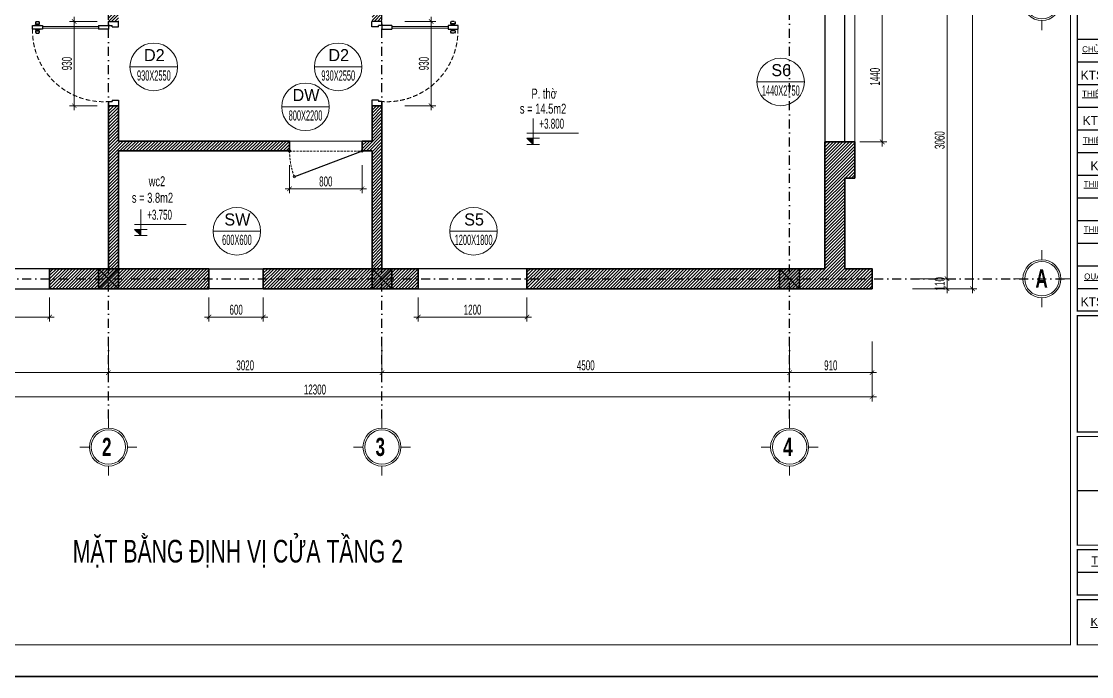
# Model space of a CAD drawing. Header units: inches. Extents: x 274208 to 641690, y -81912 to 129129.
# Drawn here: x 482132 to 493947, y 12277 to 19508 of the extents above; entities that cross this region are included whole.
import ezdxf
from ezdxf.enums import TextEntityAlignment as Align

# ---------------------------------------------------------------- set-up
doc = ezdxf.new("R2010")
doc.units = ezdxf.units.IN
doc.header["$MEASUREMENT"] = 0
doc.header["$PDMODE"] = 3
doc.linetypes.add('DASHDOT', pattern=[1, 0.5, -0.25, 0, -0.25])
doc.linetypes.add('HIDDEN', pattern=[0.375, 0.25, -0.125])
for name, color, linetype, lineweight in [('01.Cut', 255, 'Continuous', 35), ('02.Thay', 145, 'Continuous', 20), ('03.Manh', 251, 'Continuous', 13), ('04.Khuat', 250, 'HIDDEN', 18), ('05.Text', 253, 'Continuous', 18), ('06.betong', 2, 'Continuous', 35), ('08.Dim', 156, 'Continuous', 15), ('09.Hatch', 250, 'Continuous', 5), ('10.Text', 254, 'Continuous', 18), ('11.Khung bo', 32, 'Continuous', 50), ('12.Khung', 36, 'Continuous', 25), ('12.Kinh', 158, 'Continuous', 9), ('DIM', 252, 'Continuous', 20)]:
    doc.layers.add(name, color=color, linetype=linetype, lineweight=lineweight)
for name, color, linetype in [('3', 2, 'Continuous'), ('NET VUA', 143, 'Continuous'), ('text', 7, 'Continuous'), ('TRUC', 250, 'DASHDOT')]:
    doc.layers.add(name, color=color, linetype=linetype)
doc.layers.add('Tpl_Bound', color=1, linetype='Continuous', plot=False)
doc.styles.add('AVANTH', font='')
doc.styles.add('AVANTHB', font='')
doc.styles.add('TT5_Ghi chu 1', font='', dxfattribs={"width": 0.7, "height": 240})
doc.styles.add('TT5_Text Dim', font='hoatbif.shx', dxfattribs={"width": 0.6})
doc.styles.add('VnAvantH', font='')
doc.styles.get('AVANTH').set_extended_font_data('.VnAvantH')
doc.styles.get('AVANTHB').set_extended_font_data('.VnAvantH', bold=True)
doc.styles.get('TT5_Ghi chu 1').set_extended_font_data('.VnBlackH')
doc.styles.get('VnAvantH').set_extended_font_data('.VnAvantH')
doc.dimstyles.new('TT5_Dim 1-50', dxfattribs={"dimscale": 50, "dimtxt": 2.2, "dimasz": 1, "dimexe": 1, "dimexo": 0.5, "dimgap": 0.5, "dimtad": 1, "dimdec": 0, "dimzin": 0, "dimdsep": 46, "dimtxsty": 'TT5_Text Dim', "dimblk": 'ARCHTICK', "dimcen": 0, "dimdle": 1, "dimclrd": 256, "dimclre": 256, "dimclrt": 1, "dimadec": 0, "dimazin": 0, "dimtfac": 0.015, "dimtdec": 0, "dimtix": 1, "dimtmove": 2, "dimatfit": 3, "dimldrblk": 'DOT', "dimfxl": 1, "dimtolj": 1, "dimtzin": 0, "dimlwd": -1, "dimlwe": -1, "dimarcsym": 1})

# ---------------------------------------------------------------- blocks, each defined once
blk = doc.blocks.new('100')
at = {"layer": '11.Khung bo', "const_width": 26.7}
for points in [[(1860913, -945240), (1860913, -916940), (1896063, -916940), (1896063, -945240)], [(1896213, -937871), (1901213, -937871), (1901213, -930871), (1896213, -930871)], [(1896213, -940540), (1901213, -940540), (1901213, -937971), (1896213, -937971)], [(1896213, -943040), (1901213, -943040), (1901213, -940640), (1896213, -940640)], [(1896213, -944140), (1901213, -944140), (1901213, -943140), (1896213, -943140)], [(1896213, -945240), (1901213, -945240), (1901213, -944240), (1896213, -944240)]]:
    blk.add_lwpolyline(points, close=True, dxfattribs=at)
at = {"layer": '12.Khung'}
for p, q in [((1896213, -931871), (1901213, -931871)), ((1896213, -932371), (1899399, -932371)), ((1896213, -932871), (1901213, -932871)), ((1896213, -933371), (1899399, -933371)), ((1896213, -933871), (1901213, -933871)), ((1896213, -934371), (1899399, -934371)), ((1896213, -934871), (1901213, -934871)), ((1896213, -935371), (1899399, -935371)), ((1896213, -935871), (1901213, -935871)), ((1896213, -936371), (1899399, -936371)), ((1896213, -936871), (1901213, -936871)), ((1896213, -937371), (1899399, -937371)), ((1901213, -941840), (1896213, -941840)), ((1901213, -943640), (1896213, -943640))]:
    blk.add_line(p, q, dxfattribs=at)
at = {"layer": '12.Khung', "color": 1}
blk.add_lwpolyline([(1901579, -945940), (1901579, -916240), (1859580, -916240), (1859580, -945940)], close=True, dxfattribs=at)
at = {"layer": '05.Text', "style": 'VnAvantH'}
for s, height, p in [('%%Uchñ tr×:', 132, (1896322, -932157)), ('%%UthiÕt kÕ:', 132, (1896319, -933142)), ('%%UthiÕt kÕ:', 132, (1896339, -934166)), ('%%UthiÕt kÕ:', 132, (1896355, -935133)), ('%%UthiÕt kÕ:', 132, (1896355, -936133)), ('%%Uqu¶n lý kü thuËt:', 132, (1896366, -937174)), ('%%Utû lÖ:', 180, (1896525, -943464)), ('%%Uký hiÖu b¶n vÏ :', 180, (1896508, -944823))]:
    blk.add_text(s, height=height, dxfattribs=at).set_placement(p)
for s, p in [('KTS.lª thÕ trinh', (1898687, -932764)), ('KTS.PH¹M V¡N CHØNH', (1899215, -933764)), ('KTS.lª ®øc c\xadêng', (1899215, -934764)), ('KTS.lª thÕ trinh', (1898687, -937764))]:
    blk.add_text(s, height=198, dxfattribs=at).set_placement(p, align=Align.RIGHT)
blk = doc.blocks.new('\xad3yjrtuktyl')
at = {"layer": '06.betong'}
blk.add_hatch(color=0, dxfattribs=at).paths.add_polyline_path([(-110, -110), (110, -110), (110, 110), (-110, 110)])
at = {"layer": '06.betong', "color": 0}
for p, q in [((-110, 110), (110, -110)), ((-110, -110), (110, 110))]:
    blk.add_line(p, q, dxfattribs=at)
blk.add_lwpolyline([(-110, -110), (110, -110), (110, 110), (-110, 110)], close=True, dxfattribs=at)
blk = doc.blocks.new('CUA D110920')
at = {"layer": '04.Khuat', "ltscale": 200}
blk.add_arc((775005, 2440214), 786, 178.8471, 273.8745, dxfattribs=at)
at = {"layer": '12.Kinh'}
for p, q in [((774948, 2440260), (774328, 2440260)), ((774948, 2440239), (774328, 2440239))]:
    blk.add_line(p, q, dxfattribs=at)
at = {"layer": 'NET VUA'}
for p, q in [((774251, 2440289), (774297, 2440289)), ((774256, 2440277), (774293, 2440277)), ((774256, 2440277), (774256, 2440274)), ((774258, 2440289), (774258, 2440277)), ((774259, 2440314), (774290, 2440314)), ((774290, 2440289), (774290, 2440277)), ((774293, 2440277), (774293, 2440274)), ((775058, 2440269), (775058, 2440314)), ((775058, 2440314), (775168, 2440314)), ((775168, 2440254), (775168, 2440314)), ((774256, 2440274), (774245, 2440272)), ((774245, 2440272), (774245, 2440269)), ((774245, 2440227), (774245, 2440229)), ((774256, 2440225), (774245, 2440227)), ((774251, 2440210), (774297, 2440210)), ((774256, 2440222), (774256, 2440225)), ((774256, 2440222), (774293, 2440222)), ((774258, 2440210), (774258, 2440222)), ((774259, 2440184), (774290, 2440184)), ((774290, 2440210), (774290, 2440222)), ((774293, 2440274), (774304, 2440272)), ((774293, 2440225), (774304, 2440227)), ((774293, 2440222), (774293, 2440225)), ((774304, 2440272), (774304, 2440269)), ((774304, 2440227), (774304, 2440229)), ((774328, 2440269), (774328, 2440229)), ((774948, 2440269), (774948, 2440229)), ((775058, 2440269), (775098, 2440269)), ((775098, 2440254), (775098, 2440269)), ((775098, 2440254), (775168, 2440254)), ((775058, 2439429), (775058, 2439384)), ((775058, 2439429), (775098, 2439429)), ((775058, 2439384), (775168, 2439384)), ((775098, 2439444), (775168, 2439444)), ((775098, 2439444), (775098, 2439429)), ((775168, 2439444), (775168, 2439384))]:
    blk.add_line(p, q, dxfattribs=at)
for points in [[(774328, 2440229), (774218, 2440229), (774218, 2440269), (774328, 2440269)], [(774948, 2440269), (775058, 2440269), (775058, 2440229), (774948, 2440229)]]:
    blk.add_lwpolyline(points, dxfattribs=at)
for centre, start, end in [((774274, 2440296), 130.0176, 196.133), ((774274, 2440296), 343.867, 49.9824), ((774274, 2440203), 163.867, 229.9824), ((774274, 2440203), 310.0176, 16.133)]:
    blk.add_arc(centre, 24, start, end, dxfattribs=at)
blk = doc.blocks.new('ƯERWERWE3')
at = {"layer": '02.Thay'}
for centre in [(458720, 76276), (459520, 76276), (458773, 75992)]:
    blk.add_circle(centre, 13.7, dxfattribs=at)
at = {"layer": '03.Manh', "linetype": 'HIDDEN', "ltscale": 100}
blk.add_line((458720, 76276), (459520, 76276), dxfattribs=at)
blk.add_arc((459520, 76276), 800, 180, 200.8049, dxfattribs=at)
at = {"layer": '3'}
blk.add_line((459520, 76276), (458773, 75992), dxfattribs=at)
blk = doc.blocks.new('DANHTRUC')
for p, q in [((980383, -947347), (980383, -947137)), ((979963, -947767), (979753, -947767)), ((980803, -947767), (981013, -947767)), ((980383, -948187), (980383, -948397))]:
    blk.add_line(p, q)
for radius in [420, 380]:
    blk.add_circle((980383, -947767), radius)
blk = doc.blocks.new('A$C4E7C6F34')
at = {"layer": 'DIM'}
blk.add_hatch(color=256, dxfattribs=at).paths.add_polyline_path([(-38, 0), (-38, 138), (-178, 138)])
for p, q in [((-38, 576), (-38, 0)), ((964, 248), (-178, 248)), ((-178, 138), (101, 138)), ((-178, 138), (-38, 0)), ((-178, 0), (101, 0))]:
    blk.add_line(p, q, dxfattribs=at)
at = {"layer": 'text', "style": 'TT5_Text Dim', "flags": 8}
blk.add_attdef('%%P0.000', text='', height=220, dxfattribs=at).set_placement((102, 461), align=Align.MIDDLE_LEFT)
blk = doc.blocks.new('_ARCHTICK')
at = {"color": 0, "linetype": 'ByBlock', "const_width": 0.15}
blk.add_lwpolyline([(-0.5, -0.5), (0.5, 0.5)], dxfattribs=at)
blk = doc.blocks.new('*D850')
at = {"layer": '08.Dim', "transparency": 16777216}
for p, q in [((479333, 15975), (479333, 15582)), ((483093, 15975), (483093, 15582)), ((479283, 15632), (483143, 15632))]:
    blk.add_line(p, q, dxfattribs=at)
at = {"layer": 'Defpoints', "color": 0, "transparency": 16777216}
for p in [(479333, 16000), (483093, 16000), (483093, 15632)]:
    blk.add_point(p, dxfattribs=at)
at = {"layer": '08.Dim', "transparency": 16777216, "xscale": 50, "yscale": 50, "zscale": 50, "rotation": 180}
blk.add_blockref('_ARCHTICK', (479333, 15632), dxfattribs=at)
at = {"layer": '08.Dim', "transparency": 16777216, "xscale": 50, "yscale": 50, "zscale": 50}
blk.add_blockref('_ARCHTICK', (483093, 15632), dxfattribs=at)
at = {"layer": '08.Dim', "color": 1, "transparency": 16777216, "insert": (481213, 15712), "char_height": 110, "attachment_point": 5, "style": 'TT5_Text Dim'}
blk.add_mtext('\\A1;3760', dxfattribs=at)
blk = doc.blocks.new('_DOT')
at = {"color": 1, "linetype": 'ByBlock'}
blk.add_line((-0.5, 0), (-1, 0), dxfattribs=at)
at = {"color": 1, "linetype": 'ByBlock', "const_width": 0.5}
blk.add_lwpolyline([(-0.25, 0, 1), (0.25, 0, 1)], format="xyb", close=True, dxfattribs=at)
blk = doc.blocks.new('*D851')
at = {"layer": '08.Dim', "transparency": 16777216}
for p, q in [((483093, 15975), (483093, 15582)), ((486113, 15975), (486113, 15582)), ((483043, 15632), (486163, 15632))]:
    blk.add_line(p, q, dxfattribs=at)
at = {"layer": 'Defpoints', "color": 0, "transparency": 16777216}
for p in [(483093, 16000), (486113, 16000), (486113, 15632)]:
    blk.add_point(p, dxfattribs=at)
at = {"layer": '08.Dim', "transparency": 16777216, "xscale": 50, "yscale": 50, "zscale": 50, "rotation": 180}
blk.add_blockref('_ARCHTICK', (483093, 15632), dxfattribs=at)
at = {"layer": '08.Dim', "transparency": 16777216, "xscale": 50, "yscale": 50, "zscale": 50}
blk.add_blockref('_ARCHTICK', (486113, 15632), dxfattribs=at)
at = {"layer": '08.Dim', "color": 1, "transparency": 16777216, "insert": (484603, 15712), "char_height": 110, "attachment_point": 5, "style": 'TT5_Text Dim'}
blk.add_mtext('\\A1;3020', dxfattribs=at)
blk = doc.blocks.new('*D852')
at = {"layer": '08.Dim', "transparency": 16777216}
for p, q in [((486113, 15975), (486113, 15582)), ((490613, 15975), (490613, 15582)), ((486063, 15632), (490663, 15632))]:
    blk.add_line(p, q, dxfattribs=at)
at = {"layer": 'Defpoints', "color": 0, "transparency": 16777216}
for p in [(486113, 16000), (490613, 16000), (490613, 15632)]:
    blk.add_point(p, dxfattribs=at)
at = {"layer": '08.Dim', "transparency": 16777216, "xscale": 50, "yscale": 50, "zscale": 50, "rotation": 180}
blk.add_blockref('_ARCHTICK', (486113, 15632), dxfattribs=at)
at = {"layer": '08.Dim', "transparency": 16777216, "xscale": 50, "yscale": 50, "zscale": 50}
blk.add_blockref('_ARCHTICK', (490613, 15632), dxfattribs=at)
at = {"layer": '08.Dim', "color": 1, "transparency": 16777216, "insert": (488363, 15712), "char_height": 110, "attachment_point": 5, "style": 'TT5_Text Dim'}
blk.add_mtext('\\A1;4500', dxfattribs=at)
blk = doc.blocks.new('*D853')
at = {"layer": '08.Dim', "transparency": 16777216}
for p, q in [((490613, 15975), (490613, 15582)), ((491523, 15975), (491523, 15582)), ((490563, 15632), (491573, 15632))]:
    blk.add_line(p, q, dxfattribs=at)
at = {"layer": 'Defpoints', "color": 0, "transparency": 16777216}
for p in [(490613, 16000), (491523, 16000), (491523, 15632)]:
    blk.add_point(p, dxfattribs=at)
at = {"layer": '08.Dim', "transparency": 16777216, "xscale": 50, "yscale": 50, "zscale": 50, "rotation": 180}
blk.add_blockref('_ARCHTICK', (490613, 15632), dxfattribs=at)
at = {"layer": '08.Dim', "transparency": 16777216, "xscale": 50, "yscale": 50, "zscale": 50}
blk.add_blockref('_ARCHTICK', (491523, 15632), dxfattribs=at)
at = {"layer": '08.Dim', "color": 1, "transparency": 16777216, "insert": (491068, 15712), "char_height": 110, "attachment_point": 5, "style": 'TT5_Text Dim'}
blk.add_mtext('\\A1;910', dxfattribs=at)
blk = doc.blocks.new('*D854')
at = {"layer": '08.Dim', "transparency": 16777216}
for p, q in [((479223, 15975), (479223, 15315)), ((491523, 15975), (491523, 15315)), ((479173, 15365), (491573, 15365))]:
    blk.add_line(p, q, dxfattribs=at)
at = {"layer": 'Defpoints', "color": 0, "transparency": 16777216}
for p in [(479223, 16000), (491523, 16000), (491523, 15365)]:
    blk.add_point(p, dxfattribs=at)
at = {"layer": '08.Dim', "transparency": 16777216, "xscale": 50, "yscale": 50, "zscale": 50, "rotation": 180}
blk.add_blockref('_ARCHTICK', (479223, 15365), dxfattribs=at)
at = {"layer": '08.Dim', "transparency": 16777216, "xscale": 50, "yscale": 50, "zscale": 50}
blk.add_blockref('_ARCHTICK', (491523, 15365), dxfattribs=at)
at = {"layer": '08.Dim', "color": 1, "transparency": 16777216, "insert": (485373, 15445), "char_height": 110, "attachment_point": 5, "style": 'TT5_Text Dim'}
blk.add_mtext('\\A1;12300', dxfattribs=at)
blk = doc.blocks.new('*D863')
at = {"layer": '08.Dim', "transparency": 16777216}
for p, q in [((492351, 19778), (492351, 16618)), ((491969, 19728), (492401, 19728)), ((491969, 16668), (492401, 16668))]:
    blk.add_line(p, q, dxfattribs=at)
at = {"layer": 'Defpoints', "color": 0, "transparency": 16777216}
for p in [(491944, 19728), (491944, 16668), (492351, 16668)]:
    blk.add_point(p, dxfattribs=at)
at = {"layer": '08.Dim', "transparency": 16777216, "xscale": 50, "yscale": 50, "zscale": 50}
for p, rotation in [((492351, 19728), 90), ((492351, 16668), 270)]:
    blk.add_blockref('_ARCHTICK', p, dxfattribs=dict(at, rotation=rotation))
at = {"layer": '08.Dim', "color": 1, "transparency": 16777216, "insert": (492271, 18198), "char_height": 110, "attachment_point": 5, "rotation": 90, "style": 'TT5_Text Dim'}
blk.add_mtext('\\A1;3060', dxfattribs=at)
blk = doc.blocks.new('*D864')
at = {"layer": '08.Dim', "transparency": 16777216}
for p, q in [((491969, 16668), (492401, 16668)), ((492351, 16668), (492351, 16718)), ((492351, 16668), (492351, 16558)), ((491969, 16558), (492401, 16558)), ((492351, 16558), (492351, 16508))]:
    blk.add_line(p, q, dxfattribs=at)
at = {"layer": 'Defpoints', "color": 0, "transparency": 16777216}
for p in [(491944, 16668), (491944, 16558), (492351, 16558)]:
    blk.add_point(p, dxfattribs=at)
at = {"layer": '08.Dim', "transparency": 16777216, "xscale": 50, "yscale": 50, "zscale": 50}
for p, rotation in [((492351, 16668), 270), ((492351, 16558), 90)]:
    blk.add_blockref('_ARCHTICK', p, dxfattribs=dict(at, rotation=rotation))
at = {"layer": '08.Dim', "color": 1, "transparency": 16777216, "insert": (492271, 16613), "char_height": 110, "attachment_point": 5, "rotation": 90, "style": 'TT5_Text Dim'}
blk.add_mtext('\\A1;110', dxfattribs=at)
blk = doc.blocks.new('*D865')
at = {"layer": '08.Dim', "transparency": 16777216}
for p, q in [((491969, 23558), (492682, 23558)), ((492632, 23608), (492632, 16508)), ((491969, 16558), (492682, 16558))]:
    blk.add_line(p, q, dxfattribs=at)
at = {"layer": 'Defpoints', "color": 0, "transparency": 16777216}
for p in [(491944, 23558), (491944, 16558), (492632, 16558)]:
    blk.add_point(p, dxfattribs=at)
at = {"layer": '08.Dim', "transparency": 16777216, "xscale": 50, "yscale": 50, "zscale": 50}
for p, rotation in [((492632, 23558), 90), ((492632, 16558), 270)]:
    blk.add_blockref('_ARCHTICK', p, dxfattribs=dict(at, rotation=rotation))
at = {"layer": '08.Dim', "color": 1, "transparency": 16777216, "insert": (492552, 20058), "char_height": 110, "attachment_point": 5, "rotation": 90, "style": 'TT5_Text Dim'}
blk.add_mtext('\\A1;7000', dxfattribs=at)
blk = doc.blocks.new('*D874')
at = {"layer": '08.Dim', "transparency": 16777216}
for p, q in [((481043, 16461), (481043, 16196)), ((482443, 16461), (482443, 16196)), ((480993, 16246), (482493, 16246))]:
    blk.add_line(p, q, dxfattribs=at)
at = {"layer": 'Defpoints', "color": 0, "transparency": 16777216}
for p in [(481043, 16486), (482443, 16486), (482443, 16246)]:
    blk.add_point(p, dxfattribs=at)
at = {"layer": '08.Dim', "transparency": 16777216, "xscale": 50, "yscale": 50, "zscale": 50, "rotation": 180}
blk.add_blockref('_ARCHTICK', (481043, 16246), dxfattribs=at)
at = {"layer": '08.Dim', "transparency": 16777216, "xscale": 50, "yscale": 50, "zscale": 50}
blk.add_blockref('_ARCHTICK', (482443, 16246), dxfattribs=at)
at = {"layer": '08.Dim', "color": 1, "transparency": 16777216, "insert": (481743, 16326), "char_height": 110, "attachment_point": 5, "style": 'TT5_Text Dim'}
blk.add_mtext('\\A1;1400', dxfattribs=at)
blk = doc.blocks.new('*D875')
at = {"layer": '08.Dim', "transparency": 16777216}
for p, q in [((484203, 16461), (484203, 16196)), ((484803, 16461), (484803, 16196)), ((484153, 16246), (484853, 16246))]:
    blk.add_line(p, q, dxfattribs=at)
at = {"layer": 'Defpoints', "color": 0, "transparency": 16777216}
for p in [(484203, 16486), (484803, 16486), (484803, 16246)]:
    blk.add_point(p, dxfattribs=at)
at = {"layer": '08.Dim', "transparency": 16777216, "xscale": 50, "yscale": 50, "zscale": 50, "rotation": 180}
blk.add_blockref('_ARCHTICK', (484203, 16246), dxfattribs=at)
at = {"layer": '08.Dim', "transparency": 16777216, "xscale": 50, "yscale": 50, "zscale": 50}
blk.add_blockref('_ARCHTICK', (484803, 16246), dxfattribs=at)
at = {"layer": '08.Dim', "color": 1, "transparency": 16777216, "insert": (484503, 16326), "char_height": 110, "attachment_point": 5, "style": 'TT5_Text Dim'}
blk.add_mtext('\\A1;600', dxfattribs=at)
blk = doc.blocks.new('*D876')
at = {"layer": '08.Dim', "transparency": 16777216}
for p, q in [((486513, 16461), (486513, 16196)), ((487713, 16461), (487713, 16196)), ((486463, 16246), (487763, 16246))]:
    blk.add_line(p, q, dxfattribs=at)
at = {"layer": 'Defpoints', "color": 0, "transparency": 16777216}
for p in [(486513, 16486), (487713, 16486), (487713, 16246)]:
    blk.add_point(p, dxfattribs=at)
at = {"layer": '08.Dim', "transparency": 16777216, "xscale": 50, "yscale": 50, "zscale": 50, "rotation": 180}
blk.add_blockref('_ARCHTICK', (486513, 16246), dxfattribs=at)
at = {"layer": '08.Dim', "transparency": 16777216, "xscale": 50, "yscale": 50, "zscale": 50}
blk.add_blockref('_ARCHTICK', (487713, 16246), dxfattribs=at)
at = {"layer": '08.Dim', "color": 1, "transparency": 16777216, "insert": (487113, 16326), "char_height": 110, "attachment_point": 5, "style": 'TT5_Text Dim'}
blk.add_mtext('\\A1;1200', dxfattribs=at)
blk = doc.blocks.new('*D879')
at = {"layer": '08.Dim', "transparency": 16777216}
for p, q in [((482970, 19508), (482665, 19508)), ((482715, 19558), (482715, 18528)), ((482970, 18578), (482665, 18578))]:
    blk.add_line(p, q, dxfattribs=at)
at = {"layer": 'Defpoints', "color": 0, "transparency": 16777216}
for p in [(482995, 19508), (482715, 18578), (482995, 18578)]:
    blk.add_point(p, dxfattribs=at)
at = {"layer": '08.Dim', "transparency": 16777216, "xscale": 50, "yscale": 50, "zscale": 50}
for p, rotation in [((482715, 19508), 90), ((482715, 18578), 270)]:
    blk.add_blockref('_ARCHTICK', p, dxfattribs=dict(at, rotation=rotation))
at = {"layer": '08.Dim', "color": 1, "transparency": 16777216, "insert": (482635, 19043), "char_height": 110, "attachment_point": 5, "rotation": 90, "style": 'TT5_Text Dim'}
blk.add_mtext('\\A1;930', dxfattribs=at)
blk = doc.blocks.new('*D881')
at = {"layer": '08.Dim', "transparency": 16777216}
for p, q in [((486366, 19508), (486706, 19508)), ((486656, 19558), (486656, 18528)), ((486366, 18578), (486706, 18578))]:
    blk.add_line(p, q, dxfattribs=at)
at = {"layer": 'Defpoints', "color": 0, "transparency": 16777216}
for p in [(486341, 19508), (486341, 18578), (486656, 18578)]:
    blk.add_point(p, dxfattribs=at)
at = {"layer": '08.Dim', "transparency": 16777216, "xscale": 50, "yscale": 50, "zscale": 50}
for p, rotation in [((486656, 19508), 90), ((486656, 18578), 270)]:
    blk.add_blockref('_ARCHTICK', p, dxfattribs=dict(at, rotation=rotation))
at = {"layer": '08.Dim', "color": 1, "transparency": 16777216, "insert": (486576, 19043), "char_height": 110, "attachment_point": 5, "rotation": 90, "style": 'TT5_Text Dim'}
blk.add_mtext('\\A1;930', dxfattribs=at)
blk = doc.blocks.new('*D883')
at = {"layer": '08.Dim', "transparency": 16777216}
for p, q in [((491388, 19618), (491686, 19618)), ((491636, 19668), (491636, 18128)), ((491388, 18178), (491686, 18178))]:
    blk.add_line(p, q, dxfattribs=at)
at = {"layer": 'Defpoints', "color": 0, "transparency": 16777216}
for p in [(491363, 19618), (491363, 18178), (491636, 18178)]:
    blk.add_point(p, dxfattribs=at)
at = {"layer": '08.Dim', "transparency": 16777216, "xscale": 50, "yscale": 50, "zscale": 50}
for p, rotation in [((491636, 19618), 90), ((491636, 18178), 270)]:
    blk.add_blockref('_ARCHTICK', p, dxfattribs=dict(at, rotation=rotation))
at = {"layer": '08.Dim', "color": 1, "transparency": 16777216, "insert": (491556, 18898), "char_height": 110, "attachment_point": 5, "rotation": 90, "style": 'TT5_Text Dim'}
blk.add_mtext('\\A1;1440', dxfattribs=at)
blk = doc.blocks.new('*D1298')
at = {"layer": '08.Dim', "transparency": 16777216}
for p, q in [((485093, 17922), (485093, 17611)), ((485893, 17922), (485893, 17611)), ((485043, 17661), (485943, 17661))]:
    blk.add_line(p, q, dxfattribs=at)
at = {"layer": 'Defpoints', "color": 0, "transparency": 16777216}
for p in [(485093, 17947), (485893, 17947), (485893, 17661)]:
    blk.add_point(p, dxfattribs=at)
at = {"layer": '08.Dim', "transparency": 16777216, "xscale": 50, "yscale": 50, "zscale": 50, "rotation": 180}
blk.add_blockref('_ARCHTICK', (485093, 17661), dxfattribs=at)
at = {"layer": '08.Dim', "transparency": 16777216, "xscale": 50, "yscale": 50, "zscale": 50}
blk.add_blockref('_ARCHTICK', (485893, 17661), dxfattribs=at)
at = {"layer": '08.Dim', "color": 1, "transparency": 16777216, "insert": (485493, 17741), "char_height": 110, "attachment_point": 5, "style": 'TT5_Text Dim'}
blk.add_mtext('\\A1;800', dxfattribs=at)

msp = doc.modelspace()

# ---------------------------------------------------------------- hatches: boundary and pattern name
at = {"layer": '09.Hatch'}
h = msp.add_hatch(dxfattribs=at)
h.set_pattern_fill('ANSI31', color=256, scale=200)
h.set_pattern_definition([(45, (479223.136, 16558.276), (-17.67767, 17.67767), [])])
h.paths.add_polyline_path([(479443.1, 23338.3), (480993.1, 23338.3), (483093.1, 23338.3), (483093.1, 20878.3), (483203.1, 20878.3), (483203.1, 23338.3), (483703.1, 23338.3), (486003.1, 23338.3), (486003.1, 20878.3), (486223.1, 20878.3), (486223.1, 23338.3), (489283.1, 23338.3), (489283.1, 23088.3), (489503.1, 23088.3), (489503.1, 23558.3), (483703.1, 23558.3), (480993.1, 23558.3), (479223.1, 23558.3), (479223.1, 22488.3), (479443.1, 22488.3)])
h.paths.add_polyline_path([(479443.1, 19728.3), (483093.1, 19728.3), (483093.1, 19508.3), (483203.1, 19508.3), (483203.1, 19838.3), (483203.1, 19948.3), (483093.1, 19948.3), (483093.1, 19838.3), (479443.1, 19838.3), (479443.1, 20688.3), (479223.1, 20688.3), (479223.1, 17918.3), (479223.1, 16558.3), (481043.1, 16558.3), (481043.1, 16778.3), (479443.1, 16778.3), (479443.1, 17918.3)])
h.paths.add_polyline_path([(483093.1, 16778.3), (482443.1, 16778.3), (482443.1, 16558.3), (484203.1, 16558.3), (484203.1, 16778.3), (483203.1, 16778.3), (483203.1, 18078.3), (485093.1, 18078.3), (485093.1, 18188.3), (483203.1, 18188.3), (483203.1, 18578.3), (483093.1, 18578.3)])
h.paths.add_polyline_path([(486513.1, 16558.3), (486513.1, 16778.3), (486113.1, 16778.3), (486113.1, 18578.3), (486003.1, 18578.3), (486003.1, 18188.3), (485893.1, 18188.3), (485893.1, 18078.3), (486003.1, 18078.3), (486003.1, 16778.3), (484803.1, 16778.3), (484803.1, 16558.3)])
h.paths.add_polyline_path([(487713.1, 16778.3), (487713.1, 16558.3), (491223.1, 16558.3), (491523.1, 16558.3), (491523.1, 16778.3), (491223.1, 16778.3), (491223.1, 17778.3), (491333.1, 17778.3), (491333.1, 18178.3), (491003.1, 18178.3), (491003.1, 16778.3)])
h.paths.add_polyline_path([(489503.1, 19838.3), (489503.1, 20088.3), (489283.1, 20088.3), (489283.1, 19838.3), (486223.1, 19838.3), (486223.1, 19948.3), (486003.1, 19948.3), (486003.1, 19838.3), (486003.1, 19508.3), (486113.1, 19508.3), (486113.1, 19728.3), (489283.1, 19728.3), (489283.1, 19618.3), (491003.1, 19618.3), (491223.1, 19618.3), (491223.1, 19838.3), (490223.1, 19838.3)])

# ---------------------------------------------------------------- linework, layer by layer
at = {"layer": '01.Cut'}
for p, q in [((483093.1, 18578.3), (483093.1, 16778.3)), ((483203.1, 18578.3), (483093.1, 18578.3)), ((483203.1, 18578.3), (483203.1, 18188.3)), ((486003.1, 18578.3), (486003.1, 18188.3)), ((486113.1, 18578.3), (486003.1, 18578.3)), ((486113.1, 18578.3), (486113.1, 16778.3)), ((483203.1, 18188.3), (485093.1, 18188.3)), ((483203.1, 18078.3), (483203.1, 16778.3)), ((483203.1, 18078.3), (485093.1, 18078.3)), ((485093.1, 18078.3), (485093.1, 18188.3)), ((485893.1, 18188.3), (486003.1, 18188.3)), ((485893.1, 18078.3), (485893.1, 18188.3)), ((485893.1, 18078.3), (486003.1, 18078.3)), ((486003.1, 18078.3), (486003.1, 16778.3)), ((491003.1, 16778.3), (491003.1, 18178.3)), ((482443.1, 16778.3), (483093.1, 16778.3)), ((482443.1, 16778.3), (482443.1, 16558.3)), ((483203.1, 16778.3), (484203.1, 16778.3)), ((484203.1, 16778.3), (484203.1, 16558.3)), ((484803.1, 16778.3), (486003.1, 16778.3)), ((484803.1, 16778.3), (484803.1, 16558.3)), ((486113.1, 16778.3), (486513.1, 16778.3)), ((486513.1, 16778.3), (486513.1, 16558.3)), ((487713.1, 16778.3), (491003.1, 16778.3)), ((487713.1, 16778.3), (487713.1, 16558.3))]:
    msp.add_line(p, q, dxfattribs=at)
for points in [[(491003.1, 18178.3), (491333.1, 18178.3), (491333.1, 17778.3), (491223.1, 17778.3), (491223.1, 16778.3), (491523.1, 16778.3), (491523.1, 16558.3), (491223.1, 16558.3)], [(482443.1, 16558.3), (484203.1, 16558.3)], [(484803.1, 16558.3), (486513.1, 16558.3)], [(487713.1, 16558.3), (491223.1, 16558.3)]]:
    msp.add_lwpolyline(points, dxfattribs=at)
at = {"layer": '03.Manh'}
msp.add_line((485893.1, 18188.3), (485093.1, 18188.3), dxfattribs=at)
msp.add_lwpolyline([(491333.1, 18178.3), (491333.1, 20138.3), (491223.1, 20138.3), (491223.1, 19838.3)], dxfattribs=at)
at = {"layer": '05.Text'}
for p, q in [((483856.1, 19006.2), (483331.1, 19006.2)), ((485891.7, 19006.2), (485366.7, 19006.2)), ((490777.2, 18840.4), (490252.2, 18840.4)), ((485530.6, 18565.1), (485005.6, 18565.1)), ((484773, 17192.3), (484248, 17192.3)), ((487386, 17192.3), (486861, 17192.3))]:
    msp.add_line(p, q, dxfattribs=at)
for centre in [(483593.6, 19006.2), (485629.2, 19006.2), (490514.7, 18840.4), (485268.1, 18565.1), (484510.5, 17192.3), (487123.5, 17192.3)]:
    msp.add_ellipse(centre, major_axis=(0, 262.5), ratio=1, start_param=3.141584, end_param=9.4247693, dxfattribs=at)
at = {"layer": 'NET VUA'}
for points in [[(491003.1, 18178.3), (491223.1, 18178.3), (491223.1, 19618.3), (491003.1, 19618.3)], [(481043.1, 16558.3), (482443.1, 16558.3), (482443.1, 16778.3), (481043.1, 16778.3)], [(484803.1, 16558.3), (484203.1, 16558.3), (484203.1, 16778.3), (484803.1, 16778.3)], [(486513.1, 16558.3), (487713.1, 16558.3), (487713.1, 16778.3), (486513.1, 16778.3)]]:
    msp.add_lwpolyline(points, close=True, dxfattribs=at)
at = {"layer": 'Tpl_Bound', "color": 1}
msp.add_lwpolyline([(475472.1, 12277.4), (475472.1, 27127.3), (496471.9, 27127.3), (496471.9, 12277.4)], close=True, dxfattribs=at)
at = {"layer": 'TRUC', "ltscale": 200}
for p, q in [((483093.1, 15125.3), (483093.1, 24922.8)), ((486113.1, 15125.3), (486113.1, 24922.8)), ((490613.1, 15125.3), (490613.1, 24922.8)), ((476138.8, 16668.3), (493713.6, 16668.3))]:
    msp.add_line(p, q, dxfattribs=at)

# ---------------------------------------------------------------- block references
at = {"layer": '01.Cut'}
for name, p in [('CUA D110920', (-291964.5, -2420806.1)), ('ƯERWERWE3', (26372.7, -58198.1)), ('\xad3yjrtuktyl', (483093.1, 16668.3)), ('\xad3yjrtuktyl', (486113.1, 16668.3)), ('\xad3yjrtuktyl', (490613.1, 16668.3))]:
    msp.add_blockref(name, p, dxfattribs=at)
at = {"layer": '01.Cut', "xscale": -1}
msp.add_blockref('CUA D110920', (1261170.8, -2420806.1), dxfattribs=at)
at = {"layer": '05.Text', "xscale": 0.5, "yscale": 0.5, "zscale": 0.5}
for name, p in [('100', (-454317.7, 485247.3)), ('DANHTRUC', (3206.9, 493611.6)), ('DANHTRUC', (3206.9, 490551.6)), ('DANHTRUC', (-7098.5, 488693.6)), ('DANHTRUC', (-4078.5, 488693.6)), ('DANHTRUC', (421.5, 488693.6))]:
    msp.add_blockref(name, p, dxfattribs=at)
at = {"layer": '08.Dim'}
ref = msp.add_blockref('A$C4E7C6F34', (487800.2, 18149.1), dxfattribs=dict(at, xscale=0.5, yscale=0.5, zscale=0.5))
ref.add_attrib('%%P0.000', '+3.800', dxfattribs={"layer": 'text', "height": 110, "style": 'TT5_Text Dim', "width": 0.6, "flags": 8}).set_placement((487851.4, 18379.8), align=Align.MIDDLE_LEFT)
ref = msp.add_blockref('A$C4E7C6F34', (483470.7, 17143.7), dxfattribs=dict(at, xscale=0.5, yscale=0.5, zscale=0.5))
ref.add_attrib('%%P0.000', '+3.750', dxfattribs={"layer": 'text', "height": 110, "style": 'TT5_Text Dim', "width": 0.6, "flags": 8}).set_placement((483521.9, 17374.3), align=Align.MIDDLE_LEFT)

# ---------------------------------------------------------------- texts
at = {"layer": '05.Text', "width": 0.7}
for s, height, style, p in [('P. thê', 110, 'TT5_Text Dim', (487763.7, 18656.2)), ('s = 14.5m2', 110, 'TT5_Text Dim', (487635.7, 18490.4)), ('wc2', 110, 'TT5_Text Dim', (483537.2, 17689.2)), ('s = 3.8m2', 110, 'TT5_Text Dim', (483352, 17506.7)), ('a', 200, 'AVANTHB', (493327.8, 16570.6)), ('2', 200, 'AVANTHB', (483022.3, 14712.7)), ('3', 200, 'AVANTHB', (486042.3, 14712.7)), ('4', 200, 'AVANTHB', (490542.3, 14712.7)), ('mÆt b»ng §ÞNH VÞ cöa TÇNG 2', 250, 'TT5_Ghi chu 1', (482699.1, 13536.4))]:
    msp.add_text(s, height=height, dxfattribs=dict(at, style=style)).set_placement(p)
at = {"layer": '10.Text', "style": 'AVANTH'}
for s, p in [('D2', (483599.7, 19136.4)), ('D2', (485635.3, 19136.4)), ('s6', (490520.8, 18970.6)), ('Dw', (485274.2, 18695.3)), ('sw', (484516.6, 17322.5)), ('s5', (487129.6, 17322.5))]:
    msp.add_text(s, height=133.33, dxfattribs=at).set_placement(p, align=Align.MIDDLE_CENTER)
at = {"layer": '10.Text', "style": 'AVANTH', "width": 0.5}
for s, p in [('930X2550', (483594.7, 18911.1)), ('930X2550', (485630.3, 18911.1)), ('1440X2750', (490515.8, 18745.2)), ('800X2200', (485269.2, 18470)), ('600X600', (484511.6, 17097.2)), ('1200X1800', (487124.6, 17097.2))]:
    msp.add_text(s, height=112.5, dxfattribs=at).set_placement(p, align=Align.MIDDLE_CENTER)

# ---------------------------------------------------------------- dimensions: what is measured, and where the dimension line sits
at = {"layer": '08.Dim'}
for base, p1, p2, picture, middle in [((492631.7, 16558.3), (491944.4, 23558.3), (491944.4, 16558.3), '*D865', (492551.7, 20058.3)), ((492351.5, 16668.3), (491944.4, 19728.3), (491944.4, 16668.3), '*D863', (492271.5, 18198.3)), ((491635.6, 18178.3), (491363.2, 19618.3), (491363.2, 18178.3), '*D883', (491555.6, 18898.3)), ((482715.2, 18578.3), (482995.3, 19508.3), (482995.3, 18578.3), '*D879', (482635.2, 19043.3)), ((486655.8, 18578.3), (486341.4, 19508.3), (486341.4, 18578.3), '*D881', (486575.8, 19043.3)), ((492351.5, 16558.3), (491944.4, 16668.3), (491944.4, 16558.3), '*D864', (492271.5, 16613.3))]:
    dim = msp.add_linear_dim(base=base, p1=p1, p2=p2, angle=90, dimstyle='TT5_Dim 1-50', dxfattribs=at)
    dim.commit()
    dim.dimension.update_dxf_attribs({"geometry": picture, "text_midpoint": middle})
for base, p1, p2, picture, middle in [((485893.1, 17661.4), (485093.1, 17947.4), (485893.1, 17947.4), '*D1298', (485493.1, 17741.4)), ((482443.1, 16246.3), (481043.1, 16485.7), (482443.1, 16485.7), '*D874', (481743.1, 16326.3)), ((484803.1, 16246.3), (484203.1, 16485.7), (484803.1, 16485.7), '*D875', (484503.1, 16326.3)), ((487713.1, 16246.3), (486513.1, 16485.7), (487713.1, 16485.7), '*D876', (487113.1, 16326.3)), ((491523.1, 15364.6), (479223.1, 16000.4), (491523.1, 16000.4), '*D854', (485373.1, 15444.6)), ((483093.1, 15632.3), (479333.1, 16000.4), (483093.1, 16000.4), '*D850', (481213.1, 15712.3)), ((486113.1, 15632.3), (483093.1, 16000.4), (486113.1, 16000.4), '*D851', (484603.1, 15712.3)), ((490613.1, 15632.3), (486113.1, 16000.4), (490613.1, 16000.4), '*D852', (488363.1, 15712.3)), ((491523.1, 15632.3), (490613.1, 16000.4), (491523.1, 16000.4), '*D853', (491068.1, 15712.3))]:
    dim = msp.add_linear_dim(base=base, p1=p1, p2=p2, dimstyle='TT5_Dim 1-50', dxfattribs=at)
    dim.commit()
    dim.dimension.update_dxf_attribs({"geometry": picture, "text_midpoint": middle})

doc.saveas('drawing.dxf')
